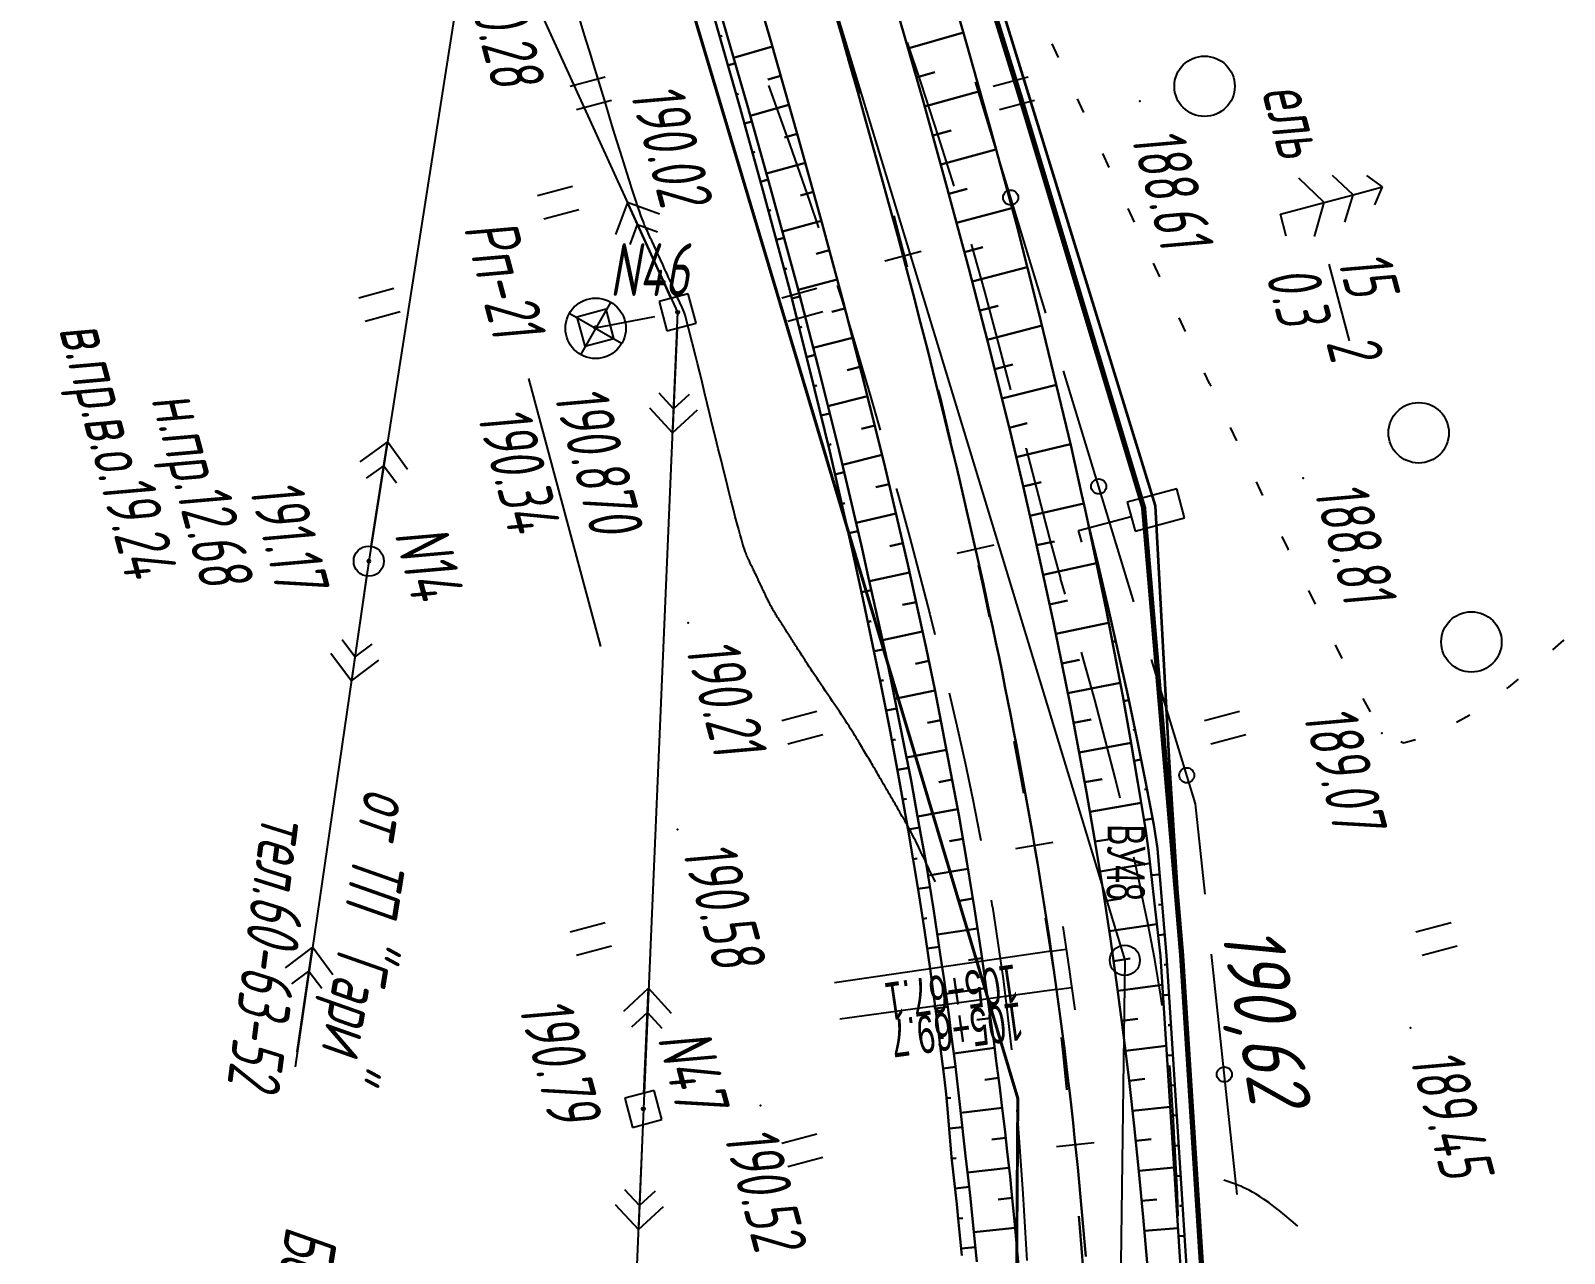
# Model space of a CAD drawing. Header units: millimetres. Extents: x -1799 to 6962, y -1020 to 4121.
# Drawn here: x 5726.6 to 5828.2, y 943.3 to 1024.3 of the extents above; entities that cross this region are included whole.
import ezdxf

# ---------------------------------------------------------------- set-up
doc = ezdxf.new("R2010")
doc.units = ezdxf.units.MM
doc.linetypes.add('CONTI', pattern=[0])
doc.linetypes.add('STROT', pattern=[1.7, 0.5, -1.2])
for name, color, linetype, lineweight in [('10', 1, 'Continuous', 35), ('КОПИЯ_ОСЬ_13_ОТКОСЫ', 7, 'Continuous', 30), ('ОСЬ_ВЕРХ_ПОКРЫТИЯ_ГРАНИЦЫ_ПОЛОС', 7, 'Continuous', 30), ('ОСЬ_ВЕРХ_ПОКРЫТИЯ_ОСЬ', 1, 'Continuous', 30), ('Отметки', 5, 'Continuous', 30)]:
    doc.layers.add(name, color=color, linetype=linetype, lineweight=lineweight)
for name, color, linetype in [('_Ростелеком', 6, 'Continuous'), ('GOR_BDEFAULT', 212, 'CONTI'), ('NAD_MDEFAULT', 7, 'CONTI'), ('PI_OTDEFAULT', 172, 'CONTI'), ('PI_TTDEFAULT', 5, 'CONTI'), ('PLN_O', 7, 'CONTI'), ('SIT_LDEFAULT', 7, 'CONTI'), ('USLZNDEFAULT', 7, 'CONTI'), ('ZAPSKDEFAULT', 7, 'CONTI'), ('КОПИЯ_ОСЬ_ТАНГЕНСЫ', 1, 'Continuous'), ('ОСЬ_ВЕРХ_ПОКРЫТИЯ_ОТКОСЫ', 7, 'Continuous'), ('ОСЬ_ВЕРХ_ПОКРЫТИЯ_ПИКЕТЫ', 1, 'Continuous'), ('ОСЬ_ВЕРХ_ПОКРЫТИЯ_РАЗБИВКА_КРИВ', 1, 'Continuous'), ('ОСЬ_ВЕРХ_ПОКРЫТИЯ_ТАНГЕНСЫ', 1, 'Continuous'), ('разметка', 7, 'Continuous')]:
    doc.layers.add(name, color=color, linetype=linetype)
doc.styles.add('eskd', font='spds.shx', dxfattribs={"width": 1.2, "oblique": 15})
doc.styles.get("Standard").update_dxf_attribs({"font": 'arial.ttf'})
doc.styles.add('STYLE1', font='romand.shx', dxfattribs={"width": 0.9})
doc.styles.add('ГОСТ', font='', dxfattribs={"oblique": 15, "height": 4})
doc.styles.get('ГОСТ').set_extended_font_data('GOST type A')
doc.linetypes.add('кабель_связи_проект.', pattern='A,10,-1,["/",STYLE1,S=3,R=0,X=0,Y=-1.5],-4.1', length=15.1)

# ---------------------------------------------------------------- blocks, each defined once
blk = doc.blocks.new('BL_2011')
at = {"color": 0}
for p, q in [((0, 0), (0, 2.4)), ((1.6, 0), (1.6, 2.4))]:
    blk.add_line(p, q, dxfattribs=at)
blk = doc.blocks.new('BL_2004')
at = {"color": 0}
blk.add_circle((0, 0), 2, dxfattribs=at)
blk = doc.blocks.new('BL_27')
at = {"color": 0}
for p, q in [((1, 1), (-1, 1)), ((-1, 1), (-1, -1)), ((1, -1), (1, 1)), ((-1, -1), (1, -1))]:
    blk.add_line(p, q, dxfattribs=at)
blk.add_circle((0, 0), 0.1, dxfattribs=at)
blk = doc.blocks.new('BL_26')
at = {"color": 0}
for radius in [1, 0.1]:
    blk.add_circle((0, 0), radius, dxfattribs=at)
blk = doc.blocks.new('BL_12')
at = {"color": 0}
for p, q in [((1, 7), (-1, 7)), ((-1, 7), (-1, 3.6)), ((1, 3.6), (1, 7)), ((-1, 3.6), (0, 3.6)), ((0, 0), (0, 3.6)), ((0, 3.6), (1, 3.6)), ((0.8, 0), (0, 0))]:
    blk.add_line(p, q, dxfattribs=at)
blk = doc.blocks.new('BL_7')
at = {"color": 0}
for p, q in [((-1.4, 1.4), (1.4, -1.4)), ((-1.4, -1.4), (1.4, 1.4))]:
    blk.add_line(p, q, dxfattribs=at)
blk.add_circle((0, 0), 2, dxfattribs=at)
blk = doc.blocks.new('BL_105')
at = {"color": 0}
for p, q in [((0, 7), (-1, 6.2)), ((0, 5), (0, 7)), ((1, 6.2), (0, 7)), ((0, 5), (-1.6, 4)), ((0, 3), (0, 5)), ((1.6, 4), (0, 5)), ((0, 3), (-2, 1.8)), ((0, 0), (0, 3)), ((2, 1.8), (0, 3)), ((1.5, 0), (0, 0))]:
    blk.add_line(p, q, dxfattribs=at)

msp = doc.modelspace()

# ---------------------------------------------------------------- linework, layer by layer
at = {"layer": '10'}
for points in [[(5791.36, 869.79), (5791.99, 953.6), (5769.21, 1029.84), (5768.9, 1032.77), (5755.35, 1076.21), (5685.51, 1227.89), (5683.12, 1232.24), (5612.57, 1360.39), (5593.27, 1384.3), (5577.58, 1419.6), (5542.45, 1502.97), (5552.87, 1504.53), (5516.09, 1583.56), (5516.09, 1583.56), (5485.17, 1652.33), (5455.39, 1713.54), (5448.07, 1728.59), (5415.89, 1791.1), (5411.51, 1799.6), (5401.59, 1796.88), (5363.49, 1869.85), (5344.99, 1914.95)], [(5805.17, 883.41), (5805.09, 913.56), (5805.05, 928.34), (5804.15, 942.53), (5802, 976.2), (5801.1, 992.86), (5771.79, 1087.98), (5771.79, 1087.98), (5731.27, 1176.63), (5724.62, 1174.12), (5696.17, 1233.16), (5688.98, 1246.27), (5623.55, 1365.6), (5585.3, 1451.76), (5562.87, 1510.43), (5555.12, 1526.56), (5526.34, 1586.47)], [(5516.09, 1583.56), (5552.87, 1504.53), (5542.45, 1502.97), (5577.58, 1419.6), (5593.27, 1384.3), (5612.57, 1360.39), (5683.12, 1232.24), (5685.51, 1227.89), (5755.35, 1076.21), (5768.9, 1032.77), (5769.21, 1029.84), (5791.99, 953.6), (5791.36, 869.79)]]:
    msp.add_lwpolyline(points, dxfattribs=at)
at = {"layer": '_Ростелеком', "linetype": 'кабель_связи_проект.', "ltscale": 0.25, "const_width": 0.35}
msp.add_lwpolyline([(5805.17, 883.41), (5805.09, 913.56), (5805.13, 928.35), (5804.15, 942.53), (5802.83, 963.15), (5800.31, 992.75), (5792.15, 1019.93), (5784.68, 1044.07), (5777.41, 1068.67), (5777.41, 1068.67), (5771.79, 1087.98), (5754.13, 1126.63), (5733.43, 1166.09), (5716.03, 1200.55), (5697.97, 1233.57), (5674.59, 1278.94), (5654.91, 1314.59)], dxfattribs=at)
at = {"layer": 'GOR_BDEFAULT', "color": 212, "elevation": 190, "flags": 128}
for points in [[(5786.53, 967.96), (5786.16, 968.67), (5786.12, 968.77), (5786.07, 968.88), (5786.01, 968.99), (5785.96, 969.11), (5785.9, 969.23), (5785.84, 969.37), (5785.78, 969.5), (5785.71, 969.64), (5785.64, 969.78), (5785.57, 969.93), (5785.5, 970.08), (5785.43, 970.23), (5785.36, 970.38), (5785.28, 970.53), (5785.21, 970.68), (5785.13, 970.83), (5785.05, 970.98), (5784.97, 971.13), (5784.9, 971.28), (5784.82, 971.43), (5784.74, 971.57), (5784.66, 971.72), (5784.58, 971.86), (5784.5, 972.01), (5784.41, 972.15), (5784.33, 972.29), (5784.25, 972.43), (5784.17, 972.57), (5784.09, 972.71), (5784.01, 972.85), (5783.94, 972.98), (5783.86, 973.12), (5783.78, 973.25), (5783.7, 973.39), (5783.63, 973.52), (5783.55, 973.65), (5783.47, 973.78), (5783.4, 973.92), (5783.32, 974.05), (5783.25, 974.17), (5783.17, 974.3), (5783.1, 974.43), (5783.03, 974.55), (5782.95, 974.68), (5782.88, 974.8), (5782.81, 974.93), (5782.74, 975.05), (5782.67, 975.17), (5782.6, 975.29), (5782.53, 975.41), (5782.45, 975.53), (5782.38, 975.65), (5782.32, 975.77), (5782.25, 975.89), (5782.18, 976), (5782.11, 976.12), (5782.04, 976.23), (5781.97, 976.35), (5781.91, 976.46), (5781.84, 976.57), (5781.77, 976.68), (5781.71, 976.8), (5781.64, 976.91), (5781.57, 977.02), (5781.5, 977.14), (5781.43, 977.26), (5781.35, 977.38), (5781.28, 977.51), (5781.19, 977.65), (5781.1, 977.79), (5781.01, 977.94), (5780.91, 978.09), (5780.81, 978.26), (5780.69, 978.43), (5780.57, 978.62), (5780.44, 978.81), (5780.31, 979.02), (5780.17, 979.23), (5780.02, 979.45), (5779.87, 979.67), (5779.72, 979.9), (5779.56, 980.13), (5779.41, 980.36), (5779.26, 980.59), (5779.1, 980.82), (5778.95, 981.04), (5778.81, 981.25), (5778.67, 981.46), (5778.53, 981.66), (5778.4, 981.86), (5778.29, 982.04), (5778.17, 982.2), (5778.07, 982.36), (5777.97, 982.51), (5777.88, 982.65), (5777.79, 982.78), (5777.71, 982.91), (5777.64, 983.02), (5777.57, 983.14), (5777.5, 983.24), (5777.43, 983.34), (5777.37, 983.44), (5777.31, 983.54), (5777.25, 983.63), (5777.2, 983.72), (5777.14, 983.81), (5777.08, 983.9), (5777.03, 983.99), (5776.97, 984.07), (5776.92, 984.16), (5776.86, 984.24), (5776.81, 984.33), (5776.75, 984.41), (5776.7, 984.49), (5776.65, 984.57), (5776.6, 984.65), (5776.55, 984.73), (5776.5, 984.81), (5776.45, 984.89), (5776.4, 984.96), (5776.35, 985.04), (5776.3, 985.12), (5776.25, 985.19), (5776.2, 985.26), (5776.16, 985.34), (5776.11, 985.41), (5776.06, 985.48), (5776.02, 985.55), (5775.97, 985.63), (5775.93, 985.7), (5775.89, 985.77), (5775.85, 985.84), (5775.81, 985.91), (5775.77, 985.98), (5775.73, 986.05), (5775.69, 986.12), (5775.65, 986.19), (5775.61, 986.26), (5775.58, 986.33), (5775.54, 986.4), (5775.5, 986.47), (5775.47, 986.54), (5775.43, 986.61), (5775.4, 986.68), (5775.37, 986.75), (5775.33, 986.82), (5775.3, 986.9), (5775.27, 986.97), (5775.23, 987.04), (5775.2, 987.11), (5775.16, 987.18), (5775.13, 987.25), (5775.1, 987.32), (5775.06, 987.4), (5775.03, 987.47), (5774.99, 987.54), (5774.96, 987.61), (5774.93, 987.68), (5774.89, 987.76), (5774.86, 987.83), (5774.82, 987.9), (5774.79, 987.97), (5774.75, 988.05), (5774.72, 988.12), (5774.69, 988.19), (5774.65, 988.26), (5774.62, 988.33), (5774.58, 988.41), (5774.55, 988.48), (5774.51, 988.55), (5774.48, 988.62), (5774.44, 988.69), (5774.41, 988.76), (5774.38, 988.84), (5774.34, 988.91), (5774.31, 988.98), (5774.27, 989.05), (5774.24, 989.12), (5774.21, 989.19), (5774.17, 989.26), (5774.14, 989.33), (5774.1, 989.4), (5774.07, 989.49), (5774.03, 989.58), (5773.99, 989.69), (5773.94, 989.83), (5773.89, 989.98), (5773.83, 990.17), (5773.76, 990.39), (5773.68, 990.64), (5773.6, 990.94), (5773.51, 991.28), (5773.4, 991.67), (5773.28, 992.12), (5773.15, 992.62), (5773.01, 993.18), (5772.85, 993.8), (5772.69, 994.46), (5772.52, 995.16), (5772.34, 995.89), (5772.15, 996.63), (5771.97, 997.39), (5771.78, 998.15), (5771.6, 998.9), (5771.42, 999.64), (5771.25, 1000.36), (5771.08, 1001.04), (5770.92, 1001.69), (5770.78, 1002.28), (5770.65, 1002.82), (5769.97, 1005.49), (5769.9, 1005.67), (5769.82, 1005.83), (5769.76, 1005.98), (5769.46, 1006.65), (5769.41, 1006.77), (5769.35, 1006.9), (5769.28, 1007.04), (5769.22, 1007.19), (5769.15, 1007.35), (5769.07, 1007.51), (5769, 1007.68), (5768.92, 1007.85), (5768.84, 1008.03), (5768.76, 1008.21), (5768.68, 1008.38), (5768.6, 1008.56), (5768.52, 1008.73), (5768.45, 1008.9), (5768.37, 1009.06), (5768.3, 1009.21), (5768.23, 1009.36), (5768.17, 1009.5), (5768.11, 1009.64), (5768.05, 1009.77), (5767.99, 1009.89), (5767.93, 1010.01), (5767.88, 1010.13), (5767.82, 1010.25), (5767.77, 1010.36), (5767.72, 1010.47), (5767.67, 1010.57), (5767.62, 1010.68), (5767.57, 1010.78), (5767.52, 1010.88), (5767.48, 1010.99), (5767.43, 1011.1), (5767.37, 1011.21), (5767.32, 1011.35), (5767.25, 1011.49), (5767.19, 1011.66), (5767.11, 1011.86), (5767.03, 1012.09), (5766.93, 1012.36), (5766.83, 1012.66), (5766.71, 1013.01), (5766.58, 1013.41), (5766.43, 1013.86), (5766.27, 1014.37), (5766.09, 1014.94), (5765.89, 1015.58), (5765.67, 1016.28), (5765.44, 1017.02), (5765.2, 1017.81), (5764.95, 1018.62), (5764.7, 1019.46), (5764.44, 1020.32), (5764.18, 1021.17), (5763.92, 1022.03), (5763.66, 1022.86), (5763.41, 1023.68), (5763.17, 1024.47), (5762.94, 1025.21), (5762.73, 1025.91), (5762.53, 1026.55), (5762.35, 1027.12), (5762.19, 1027.63), (5762.04, 1028.08), (5761.91, 1028.48), (5761.8, 1028.83), (5761.69, 1029.13), (5761.6, 1029.4), (5761.52, 1029.62), (5761.45, 1029.82), (5761.38, 1029.99), (5761.33, 1030.13), (5761.27, 1030.26), (5761.23, 1030.38), (5761.18, 1030.48), (5761.14, 1030.58), (5761.09, 1030.68), (5761.05, 1030.78), (5761.01, 1030.87), (5760.96, 1030.97), (5760.92, 1031.06), (5760.88, 1031.16), (5760.84, 1031.25), (5760.8, 1031.35), (5760.76, 1031.44), (5760.71, 1031.53), (5760.67, 1031.63), (5760.64, 1031.72), (5760.6, 1031.81), (5760.56, 1031.9), (5760.52, 1031.98), (5760.48, 1032.07), (5760.44, 1032.16), (5760.41, 1032.25), (5760.37, 1032.33), (5760.34, 1032.42), (5760.3, 1032.5), (5760.27, 1032.59), (5760.23, 1032.68), (5760.2, 1032.76), (5760.17, 1032.85), (5760.14, 1032.93), (5760.11, 1033.02), (5760.08, 1033.1), (5760.06, 1033.19), (5760.03, 1033.27), (5760.01, 1033.36), (5759.99, 1033.45), (5759.97, 1033.54), (5759.95, 1033.62), (5759.93, 1033.71), (5759.91, 1033.8), (5759.89, 1033.89), (5759.87, 1033.99), (5759.86, 1034.08), (5759.84, 1034.17), (5759.83, 1034.26), (5759.81, 1034.36), (5759.8, 1034.45), (5759.78, 1034.55), (5759.77, 1034.65), (5759.75, 1034.74), (5759.74, 1034.84), (5759.72, 1034.94), (5759.71, 1035.04), (5759.7, 1035.14), (5759.68, 1035.24), (5759.67, 1035.35), (5759.65, 1035.45), (5759.64, 1035.56), (5759.62, 1035.66), (5759.61, 1035.77), (5759.59, 1035.88), (5759.58, 1035.98), (5759.56, 1036.09), (5759.54, 1036.21), (5759.53, 1036.32), (5759.51, 1036.44), (5759.49, 1036.56), (5759.46, 1036.7), (5759.42, 1036.86), (5759.38, 1037.04), (5759.31, 1037.25), (5759.24, 1037.48), (5759.15, 1037.75), (5759.03, 1038.06), (5758.9, 1038.41), (5758.74, 1038.8), (5758.56, 1039.25), (5758.35, 1039.75), (5758.11, 1040.31)], [(5810.52, 945.14), (5810.08, 945.53), (5809.67, 945.87), (5809.29, 946.19), (5808.94, 946.46), (5808.61, 946.71), (5808.3, 946.92), (5808.02, 947.11), (5807.76, 947.27), (5807.52, 947.41), (5807.3, 947.53), (5807.1, 947.63), (5806.91, 947.72), (5806.75, 947.79), (5806.6, 947.85), (5806.46, 947.9), (5805.63, 948.2)]]:
    msp.add_lwpolyline(points, dxfattribs=at)
at = {"layer": 'NAD_MDEFAULT', "color": 0}
for p, q in [((5812.58, 1008.87), (5813.92, 1003.79)), ((5759.59, 1001.28), (5764.35, 983.53))]:
    msp.add_line(p, q, dxfattribs=at)
at = {"layer": 'PI_TTDEFAULT', "color": 5}
for p in [(5800.06, 1019.66, 188.61), (5769.46, 1005.67, 190.02), (5810.88, 994.68, 188.81), (5749.01, 989.19, 191.17), (5770.15, 985.1, 190.21), (5816.08, 977.8, 189.08), (5769.45, 971.42, 190.58), (5817.98, 958.29, 189.45), (5767.19, 952.91, 190.79), (5774.94, 953.15, 190.52)]:
    msp.add_point(p, dxfattribs=at)
at = {"layer": 'PLN_O'}
for p, q in [((5793.84, 1005.62), (5789.18, 1020.93)), ((5799.67, 986.49), (5795.01, 1001.8)), ((5803.75, 973.11), (5800.84, 982.67)), ((5804.39, 967.14), (5803.75, 973.11)), ((5806.51, 947.25), (5804.81, 963.16))]:
    msp.add_line(p, q, dxfattribs=at)
for centre in [(5791.51, 1013.27), (5797.34, 994.14), (5803.17, 975.01), (5805.66, 955.2)]:
    msp.add_circle(centre, 0.5, dxfattribs=at)
at = {"layer": 'SIT_LDEFAULT', "color": 7}
for p, q in [((5772.56, 1139.1), (5749.01, 989.19)), ((5745.77, 1057.5), (5769.46, 1005.67)), ((5785.58, 1020.85), (5784.67, 1023.54)), ((5794.23, 1023.45), (5794.65, 1022.54)), ((5775.48, 1020.7), (5776.89, 1016.76)), ((5786.74, 1017.31), (5785.58, 1020.85)), ((5795.91, 1019.81), (5796.33, 1018.9)), ((5776.89, 1016.76), (5778.19, 1013.04)), ((5787.77, 1014.03), (5786.74, 1017.31)), ((5797.59, 1016.18), (5798.01, 1015.27)), ((5766.13, 1012.95), (5765.34, 1010.83)), ((5769.04, 1006.58), (5766.13, 1012.95)), ((5768.25, 1012.16), (5766.13, 1012.95)), ((5778.19, 1013.04), (5778.79, 1011.26)), ((5799.26, 1012.55), (5799.68, 1011.64)), ((5766.31, 1010.17), (5766.8, 1011.49)), ((5766.8, 1011.49), (5768.12, 1011)), ((5789.81, 1007.04), (5788.92, 1010.19)), ((5800.95, 1008.92), (5801.37, 1008.01)), ((5780.03, 1007.45), (5780.3, 1006.59)), ((5780.3, 1006.59), (5781.29, 1003.32)), ((5790.76, 1003.48), (5789.8, 1007.04)), ((5764.02, 1004.65), (5767.95, 1005.39)), ((5769.46, 1005.67), (5767.19, 952.91)), ((5769.42, 1004.67), (5769.12, 997.68)), ((5802.64, 1005.3), (5803.06, 1004.39)), ((5781.29, 1003.32), (5782.25, 1000.02)), ((5791.53, 1000.54), (5790.76, 1003.48)), ((5804.33, 1001.67), (5804.66, 1000.96)), ((5769.18, 999.28), (5768.23, 1000.32)), ((5804.67, 1000.96), (5804.76, 1000.77)), ((5767.59, 999.34), (5769.12, 997.68)), ((5770.23, 1000.23), (5769.18, 999.28)), ((5782.25, 1000.02), (5782.87, 997.87)), ((5769.12, 997.68), (5770.78, 999.21)), ((5806.04, 998.05), (5806.47, 997.15)), ((5750.25, 997.09), (5748.42, 995.76)), ((5749.17, 990.18), (5750.25, 997.09)), ((5751.58, 995.26), (5750.25, 997.09)), ((5792.54, 996.62), (5792.53, 996.67)), ((5793.37, 993.49), (5792.55, 996.62)), ((5748.86, 994.68), (5750, 995.51)), ((5750, 995.51), (5750.84, 994.37)), ((5807.76, 994.44), (5808.19, 993.54)), ((5783.94, 994.01), (5784.04, 993.64)), ((5784.04, 993.64), (5784.83, 990.73)), ((5794.11, 990.69), (5793.37, 993.49)), ((5784.83, 990.73), (5785.52, 988.13)), ((5794.83, 988.05), (5794.11, 990.69)), ((5809.47, 990.83), (5809.86, 990.01)), ((5749.01, 989.19), (5744.13, 955.7)), ((5809.87, 990.01), (5809.91, 989.93)), ((5748.87, 988.2), (5747.86, 981.27)), ((5785.52, 988.13), (5786.15, 985.69)), ((5795.11, 987.01), (5794.82, 988.05)), ((5811.23, 987.24), (5811.67, 986.34)), ((5786.15, 985.69), (5786.49, 984.34)), ((5746.5, 983.09), (5747.86, 981.27)), ((5748.09, 982.86), (5747.24, 983.99)), ((5749.22, 983.7), (5748.09, 982.86)), ((5796.34, 982.68), (5796.2, 983.16)), ((5812.99, 983.65), (5813.43, 982.75)), ((5827.42, 983.32), (5828.13, 983.95)), ((5828.13, 983.95), (5828.17, 983.99)), ((5747.86, 981.27), (5749.67, 982.63)), ((5797.08, 980.01), (5796.34, 982.68)), ((5824.49, 980.84), (5825.14, 981.38)), ((5787.45, 980.46), (5787.95, 978.28)), ((5797.78, 977.39), (5797.08, 980.01)), ((5814.83, 980.09), (5815.31, 979.21)), ((5824.37, 980.75), (5824.49, 980.84)), ((5821.04, 978.52), (5821.91, 979.01)), ((5787.95, 978.28), (5788.5, 975.83)), ((5798.44, 974.84), (5797.78, 977.39)), ((5817.35, 977.24), (5817.53, 977.16)), ((5817.53, 977.16), (5818.31, 977.37)), ((5788.5, 975.83), (5789.01, 973.4)), ((5798.76, 973.5), (5798.44, 974.84)), ((5789.01, 973.4), (5789.47, 971.02)), ((5789.47, 971.02), (5789.53, 970.68)), ((5800.1, 967.61), (5799.66, 969.59)), ((5800.59, 965.21), (5800.09, 967.61)), ((5790.22, 966.73), (5790.29, 966.29)), ((5790.3, 966.29), (5790.67, 963.91)), ((5801.05, 962.8), (5800.59, 965.21)), ((5790.67, 963.91), (5791.01, 961.53)), ((5745.28, 963.62), (5743.47, 962.26)), ((5744.27, 956.69), (5745.28, 963.62)), ((5746.64, 961.8), (5745.28, 963.62)), ((5801.46, 960.38), (5801.05, 962.8)), ((5743.92, 961.19), (5745.05, 962.03)), ((5745.05, 962.03), (5745.9, 960.9)), ((5767.53, 960.9), (5765.87, 959.37)), ((5767.23, 953.91), (5767.53, 960.9)), ((5769.06, 959.24), (5767.53, 960.9)), ((5791.01, 961.53), (5791.31, 959.15)), ((5801.54, 959.77), (5801.45, 960.38)), ((5766.42, 958.35), (5767.47, 959.3)), ((5767.47, 959.3), (5768.42, 958.26)), ((5791.31, 959.15), (5791.57, 956.83)), ((5802.07, 955.53), (5802.04, 955.8)), ((5802.3, 952.15), (5802.07, 955.53)), ((5767.19, 952.91), (5765.88, 920.98)), ((5791.92, 952.85), (5792.04, 951.34)), ((5767.15, 951.91), (5766.86, 944.92)), ((5802.55, 947.28), (5802.3, 952.15)), ((5792.03, 951.34), (5792.32, 947.28)), ((5766.93, 946.52), (5765.97, 947.56)), ((5767.97, 947.47), (5766.93, 946.52)), ((5765.33, 946.58), (5766.86, 944.92)), ((5766.86, 944.92), (5768.53, 946.45)), ((5792.31, 947.28), (5792.58, 942.87)), ((5802.61, 945.82), (5802.55, 947.28))]:
    msp.add_line(p, q, dxfattribs=at)
at = {"layer": 'КОПИЯ_ОСЬ_13_ОТКОСЫ'}
for p, q in [((5801.37, 968.44), (5800.82, 968.4)), ((5801.54, 966.45), (5801.3, 966.43)), ((5801.71, 964.46), (5801.28, 964.42)), ((5801.87, 962.47), (5801.67, 962.45)), ((5802, 960.47), (5801.6, 960.44)), ((5802.13, 958.47), (5801.93, 958.46)), ((5802.25, 956.48), (5801.85, 956.45)), ((5802.38, 954.48), (5802.18, 954.47)), ((5802.51, 952.49), (5802.11, 952.46)), ((5802.64, 950.49), (5802.44, 950.48)), ((5802.76, 948.49), (5802.36, 948.47)), ((5802.89, 946.5), (5802.69, 946.49)), ((5803.02, 944.5), (5802.62, 944.48))]:
    msp.add_line(p, q, dxfattribs=at)
for points in [[(5772.93, 1032.82), (5775.61, 1023.72), (5777.43, 1017.34), (5778.95, 1011.87), (5780.42, 1006.39), (5781.84, 1000.9), (5783.2, 995.4), (5783.96, 992.19), (5784.7, 988.98), (5785.91, 983.46), (5786.48, 980.7), (5787.03, 977.93), (5787.56, 975.16), (5788.07, 972.38), (5788.61, 969.27), (5789.12, 966.16), (5789.57, 963.16), (5790.14, 959.19), (5790.41, 957.24), (5790.54, 956.26), (5790.79, 954.31), (5790.91, 953.33), (5791.14, 951.37), (5791.28, 950.09), (5791.47, 948.43), (5791.57, 947.44), (5791.77, 945.48), (5791.86, 944.5), (5792.25, 940.07)], [(5786.47, 1030.86), (5788.59, 1023.48), (5790.15, 1017.92), (5791.91, 1011.42), (5793.34, 1005.81), (5794.71, 1000.17), (5795.49, 996.87), (5796.23, 993.57), (5796.44, 992.62), (5796.65, 991.68), (5797.25, 988.83), (5797.83, 985.98), (5798.39, 983.12), (5798.93, 980.25), (5799.44, 977.38), (5799.94, 974.5), (5800.41, 971.62), (5800.63, 970.04)], [(5771.52, 1026.47), (5773.6, 1019.2), (5775.11, 1013.75), (5776.82, 1007.38), (5778.2, 1001.92), (5779.53, 996.45), (5780.27, 993.26), (5780.99, 990.06), (5781.19, 989.15), (5781.79, 986.41), (5782.37, 983.67), (5782.94, 980.93), (5783.48, 978.18), (5784, 975.44), (5784.72, 971.38), (5785.4, 967.32), (5785.8, 964.76), (5786.18, 962.19), (5786.3, 961.36), (5786.41, 960.52), (5786.71, 958.24), (5786.83, 957.27), (5787.13, 954.86), (5787.24, 953.89), (5787.33, 952.92), (5787.6, 949.71), (5787.84, 947.57), (5787.94, 946.6), (5788.04, 945.63), (5788.28, 943.2)], [(5771.99, 1026.61), (5774.09, 1019.34), (5775.62, 1013.89), (5777.35, 1007.52), (5778.77, 1002.06), (5780.13, 996.59), (5780.89, 993.4), (5781.63, 990.21), (5781.84, 989.29), (5782.04, 988.38), (5783.26, 982.9), (5783.83, 980.16), (5784.38, 977.41), (5784.92, 974.66), (5785.42, 971.91), (5785.91, 969.16), (5786.4, 966.17), (5786.85, 963.17), (5786.98, 962.31), (5787.1, 961.47), (5787.21, 960.63), (5787.46, 958.83), (5787.58, 957.86), (5787.83, 955.92), (5788.06, 953.98), (5788.17, 953.01), (5788.52, 949.8), (5788.71, 948.15), (5788.82, 947.18), (5789.28, 942.79)], [(5771.99, 1026.61), (5774.09, 1019.34), (5775.62, 1013.89), (5777.35, 1007.52), (5778.77, 1002.06), (5780.13, 996.59), (5780.89, 993.4), (5781.63, 990.21), (5781.84, 989.29), (5782.04, 988.38), (5783.26, 982.9), (5783.83, 980.16), (5784.38, 977.41), (5784.92, 974.66), (5785.42, 971.91), (5785.91, 969.16), (5786.4, 966.17), (5786.85, 963.17), (5786.98, 962.31), (5787.1, 961.47), (5787.21, 960.63), (5787.46, 958.83), (5787.58, 957.86), (5787.83, 955.92), (5788.06, 953.98), (5788.17, 953.01), (5788.52, 949.8), (5788.71, 948.15), (5788.82, 947.18), (5789.28, 942.79)], [(5783.87, 1026.11), (5785.71, 1019.67), (5787.24, 1014.14), (5788.74, 1008.58), (5790.18, 1003.01), (5791.56, 997.42), (5792.34, 994.15), (5793.09, 990.87), (5793.71, 988.06), (5794.32, 985.23), (5794.91, 982.41), (5795.47, 979.58), (5796.01, 976.74), (5796.53, 973.89), (5797.09, 970.7), (5797.61, 967.5), (5798.12, 964.17), (5798.59, 960.83), (5798.98, 957.82), (5799.35, 954.8), (5799.68, 951.79), (5799.99, 948.77), (5800.28, 945.75), (5800.54, 942.72)], [(5772.24, 1023.94), (5772.4, 1023.99)], [(5784.71, 1023.15), (5788.39, 1024.2)], [(5775.74, 1023.27), (5773.17, 1022.53)], [(5772.79, 1022.02), (5773.28, 1022.16)], [(5776.29, 1021.34), (5775.43, 1021.1)], [(5785.26, 1021.22), (5786.49, 1021.57)], [(5773.34, 1020.1), (5773.5, 1020.14)], [(5785.81, 1019.3), (5789.48, 1020.32)], [(5776.83, 1019.42), (5774.27, 1018.69)], [(5773.88, 1018.17), (5774.38, 1018.31)], [(5786.35, 1017.37), (5787.57, 1017.71)], [(5777.38, 1017.5), (5776.53, 1017.25)], [(5774.42, 1016.24), (5774.58, 1016.29)], [(5777.92, 1015.57), (5775.35, 1014.86)], [(5786.88, 1015.45), (5790.54, 1016.46)], [(5774.95, 1014.32), (5775.46, 1014.46)], [(5778.46, 1013.65), (5777.6, 1013.41)], [(5787.41, 1013.52), (5788.63, 1013.85)], [(5787.93, 1011.59), (5791.6, 1012.57)], [(5775.48, 1012.39), (5775.64, 1012.43)], [(5778.99, 1011.72), (5776.4, 1011.02)], [(5775.99, 1010.46), (5776.51, 1010.6)], [(5779.51, 1009.79), (5778.64, 1009.55)], [(5788.45, 1009.66), (5789.67, 1009.98)], [(5776.51, 1008.52), (5776.69, 1008.57)], [(5788.96, 1007.72), (5792.61, 1008.67)], [(5780.03, 1007.85), (5777.44, 1007.16)], [(5777.02, 1006.59), (5777.55, 1006.72)], [(5780.54, 1005.92), (5779.68, 1005.7)], [(5789.46, 1005.79), (5790.68, 1006.1)], [(5777.51, 1004.65), (5777.69, 1004.7)], [(5789.96, 1003.85), (5793.59, 1004.79)], [(5781.04, 1003.99), (5778.44, 1003.31)], [(5778, 1002.71), (5778.56, 1002.85)], [(5781.54, 1002.05), (5780.68, 1001.83)], [(5790.45, 1001.91), (5791.66, 1002.21)], [(5778.48, 1000.77), (5778.67, 1000.82)], [(5790.93, 999.97), (5794.54, 1000.86)], [(5782.04, 1000.11), (5779.41, 999.46)], [(5778.95, 998.83), (5779.54, 998.97)], [(5791.41, 998.03), (5792.61, 998.32)], [(5782.52, 998.17), (5781.64, 997.95)], [(5779.42, 996.88), (5779.62, 996.93)], [(5783, 996.23), (5780.37, 995.58)], [(5791.88, 996.08), (5795.47, 996.94)], [(5779.88, 994.94), (5780.49, 995.08)], [(5783.47, 994.28), (5782.59, 994.08)], [(5792.34, 994.14), (5793.54, 994.42)], [(5780.33, 992.99), (5780.54, 993.03)], [(5783.93, 992.34), (5781.28, 991.72)], [(5792.79, 992.19), (5796.36, 993)], [(5780.77, 991.04), (5781.41, 991.18)], [(5796.65, 991.68), (5797.25, 988.83), (5797.83, 985.98), (5798.39, 983.12), (5798.93, 980.25), (5799.44, 977.38), (5799.94, 974.5), (5800.41, 971.62), (5800.63, 970.04)], [(5796.65, 991.68), (5797.33, 988.85), (5798, 986.01), (5798.64, 983.17), (5799.26, 980.32), (5799.86, 977.46), (5800.43, 974.59), (5800.99, 971.72), (5801.23, 970.16)], [(5784.38, 990.39), (5783.5, 990.19)], [(5793.23, 990.24), (5794.42, 990.5)], [(5781.2, 989.08), (5781.42, 989.13)], [(5784.82, 988.44), (5782.16, 987.86)], [(5793.66, 988.28), (5797.2, 989.06)], [(5781.63, 987.13), (5782.29, 987.27)], [(5797.58, 987.79), (5797.47, 987.76)], [(5785.25, 986.48), (5784.36, 986.29)], [(5794.09, 986.33), (5795.27, 986.58)], [(5782.05, 985.17), (5782.27, 985.22)], [(5794.5, 984.37), (5798, 985.1)], [(5798.04, 985.84), (5798, 985.83)], [(5785.67, 984.53), (5783.02, 983.95)], [(5782.47, 983.22), (5783.15, 983.36)], [(5798.48, 983.89), (5798.25, 983.84)], [(5786.09, 982.58), (5785.21, 982.39)], [(5794.91, 982.41), (5796.07, 982.65)], [(5782.87, 981.26), (5783.1, 981.31)], [(5795.3, 980.45), (5798.76, 981.14)], [(5798.91, 981.93), (5798.83, 981.92)], [(5786.49, 980.62), (5783.85, 980.08)], [(5799.33, 979.98), (5798.99, 979.91)], [(5783.26, 979.3), (5783.98, 979.44)], [(5786.89, 978.66), (5786, 978.48)], [(5795.68, 978.49), (5796.84, 978.71)], [(5799.74, 978.02), (5799.63, 978)], [(5783.64, 977.33), (5783.88, 977.38)], [(5796.05, 976.52), (5799.48, 977.16)], [(5787.27, 976.69), (5784.62, 976.19)], [(5800.14, 976.06), (5799.69, 975.97)], [(5784.01, 975.37), (5784.76, 975.51)], [(5787.64, 974.73), (5786.76, 974.56)], [(5796.41, 974.56), (5797.56, 974.76)], [(5800.53, 974.1), (5800.38, 974.07)], [(5784.37, 973.4), (5784.62, 973.44)], [(5796.76, 972.59), (5800.15, 973.18)], [(5788, 972.76), (5785.36, 972.28)], [(5800.91, 972.14), (5800.34, 972.03)], [(5784.71, 971.43), (5785.49, 971.56)], [(5788.35, 970.79), (5787.47, 970.64)], [(5797.1, 970.62), (5798.23, 970.81)], [(5803.49, 804.54), (5803.49, 804.54), (5803.88, 823.83), (5803.83, 853.61), (5803.77, 883.41), (5803.69, 913.56), (5803.73, 928.31), (5802.75, 942.44), (5801.43, 963.04), (5800.63, 970.04)], [(5804.28, 804.54), (5804.16, 808.88), (5804.28, 823.83), (5804.23, 853.61), (5804.17, 883.41), (5804.09, 913.56), (5804.13, 928.32), (5803.15, 942.47), (5801.83, 963.07), (5801.23, 970.14)], [(5785.05, 969.46), (5785.31, 969.5)], [(5788.68, 968.82), (5786.04, 968.38)], [(5797.43, 968.64), (5800.76, 969.18)], [(5785.37, 967.49), (5786.17, 967.61)], [(5789.01, 966.84), (5788.12, 966.7)], [(5797.74, 966.67), (5798.85, 966.84)], [(5785.69, 965.51), (5785.95, 965.55)], [(5789.32, 964.87), (5786.66, 964.46)], [(5798.04, 964.69), (5801.19, 965.16)], [(5785.99, 963.53), (5786.78, 963.65)], [(5789.61, 962.89), (5788.73, 962.76)], [(5798.33, 962.71), (5799.42, 962.87)], [(5786.27, 961.55), (5786.54, 961.59)], [(5789.9, 960.91), (5787.22, 960.54)], [(5798.6, 960.73), (5801.56, 961.13)], [(5786.53, 959.57), (5787.34, 959.68)], [(5790.18, 958.93), (5789.28, 958.81)], [(5798.87, 958.75), (5799.94, 958.89)], [(5786.79, 957.59), (5787.06, 957.62)], [(5790.45, 956.95), (5787.74, 956.59)], [(5799.11, 956.76), (5801.81, 957.09)], [(5787.04, 955.6), (5787.85, 955.7)], [(5790.7, 954.97), (5789.8, 954.85)], [(5799.35, 954.78), (5800.4, 954.9)], [(5787.27, 953.62), (5787.54, 953.64)], [(5790.95, 952.98), (5788.21, 952.66)], [(5799.58, 952.79), (5802.07, 953.06)], [(5787.44, 951.62), (5788.32, 951.7)], [(5791.18, 950.99), (5790.27, 950.89)], [(5799.79, 950.8), (5800.82, 950.91)], [(5787.61, 949.63), (5787.9, 949.66)], [(5791.4, 949.01), (5788.65, 948.71)], [(5799.99, 948.81), (5802.33, 949.04)], [(5787.83, 947.64), (5788.76, 947.75)], [(5791.61, 947.02), (5790.69, 946.92)], [(5800.18, 946.82), (5801.2, 946.92)], [(5788.04, 945.65), (5788.35, 945.68)], [(5791.81, 945.03), (5789.07, 944.76)], [(5800.36, 944.83), (5802.58, 945.02)], [(5788.23, 943.66), (5789.18, 943.75)]]:
    msp.add_lwpolyline(points, dxfattribs=at)
at = {"layer": 'КОПИЯ_ОСЬ_ТАНГЕНСЫ'}
for p, q in [((5758.4, 1096.52), (5799.07, 962.76)), ((5799.07, 962.76), (5796, 732.67))]:
    msp.add_line(p, q, dxfattribs=at)
msp.add_circle((5799.07, 962.76), 1, dxfattribs=at)
at = {"layer": 'ОСЬ_ВЕРХ_ПОКРЫТИЯ_ГРАНИЦЫ_ПОЛОС'}
for points in [[(5772.93, 1032.82), (5775.61, 1023.72), (5777.43, 1017.34), (5778.95, 1011.87), (5780.42, 1006.39), (5781.84, 1000.9), (5783.2, 995.4), (5783.96, 992.19), (5784.7, 988.98), (5785.91, 983.46), (5786.48, 980.7), (5787.03, 977.93), (5787.56, 975.16), (5788.07, 972.38), (5788.61, 969.27), (5789.12, 966.16), (5789.57, 963.16), (5790.14, 959.19), (5790.41, 957.24), (5790.54, 956.26), (5790.79, 954.31), (5790.91, 953.33), (5791.14, 951.37), (5791.28, 950.09), (5791.47, 948.43), (5791.57, 947.44), (5791.77, 945.48), (5791.86, 944.5), (5792.25, 940.07)], [(5783.87, 1026.11), (5785.71, 1019.67), (5787.24, 1014.14), (5788.74, 1008.58), (5790.18, 1003.01), (5791.56, 997.42), (5792.34, 994.15), (5793.09, 990.87), (5793.71, 988.06), (5794.32, 985.23), (5794.91, 982.41), (5795.47, 979.58), (5796.01, 976.74), (5796.53, 973.89), (5797.09, 970.7), (5797.61, 967.5), (5798.12, 964.17), (5798.59, 960.83), (5798.98, 957.82), (5799.35, 954.8), (5799.68, 951.79), (5799.99, 948.77), (5800.28, 945.75), (5800.54, 942.72)]]:
    msp.add_lwpolyline(points, dxfattribs=at)
at = {"layer": 'ОСЬ_ВЕРХ_ПОКРЫТИЯ_ОСЬ'}
msp.add_lwpolyline([(5779.47, 1026.9), (5780.3, 1024.05), (5780.85, 1022.14), (5781.39, 1020.24), (5781.93, 1018.34), (5782.46, 1016.43), (5782.99, 1014.53), (5783.51, 1012.62), (5784.03, 1010.71), (5784.54, 1008.8), (5785.05, 1006.89), (5785.55, 1004.97), (5786.04, 1003.06), (5786.52, 1001.14), (5787, 999.22), (5787.47, 997.3), (5787.71, 996.34), (5787.94, 995.38), (5788.17, 994.42), (5788.39, 993.45), (5788.62, 992.49), (5788.84, 991.53), (5789.06, 990.56), (5789.28, 989.6), (5789.49, 988.63), (5789.71, 987.67), (5789.92, 986.7), (5790.12, 985.73), (5790.33, 984.77), (5790.54, 983.8), (5790.74, 982.83), (5790.94, 981.86), (5791.13, 980.89), (5791.33, 979.92), (5791.52, 978.95), (5791.71, 977.98), (5791.89, 977.01), (5792.08, 976.04), (5792.26, 975.06), (5792.43, 974.09), (5792.61, 973.12), (5792.78, 972.14), (5792.95, 971.17), (5793.12, 970.2), (5793.28, 969.22), (5793.44, 968.24), (5793.6, 967.27), (5793.75, 966.29), (5793.9, 965.31), (5794.05, 964.34), (5794.19, 963.36), (5794.19, 963.36, -0.002128), (5794.55, 960.83), (5794.55, 960.83), (5794.69, 959.85), (5794.82, 958.87), (5794.94, 957.89), (5795.07, 956.91), (5795.19, 955.92), (5795.3, 954.94), (5795.42, 953.96), (5795.53, 952.98), (5795.64, 951.99), (5795.74, 951.01), (5795.85, 950.03), (5795.95, 949.04), (5796.04, 948.06), (5796.14, 947.07), (5796.23, 946.09), (5796.32, 945.1), (5796.4, 944.12), (5796.49, 943.13)], format="xyb", dxfattribs=at)
at = {"layer": 'ОСЬ_ВЕРХ_ПОКРЫТИЯ_ОТКОСЫ'}
msp.add_lwpolyline([(5772.93, 1032.82), (5775.61, 1023.72), (5777.43, 1017.34), (5778.95, 1011.87), (5780.42, 1006.39), (5781.84, 1000.9), (5783.2, 995.4), (5783.96, 992.19), (5784.7, 988.98), (5785.91, 983.46), (5786.48, 980.7), (5787.03, 977.93), (5787.56, 975.16), (5788.07, 972.38), (5788.43, 970.28)], dxfattribs=at)
at = {"layer": 'ОСЬ_ВЕРХ_ПОКРЫТИЯ_ПИКЕТЫ'}
for p, q in [((5783.17, 1009.08), (5785.59, 1009.73)), ((5787.97, 989.72), (5790.41, 990.27)), ((5791.85, 970.17), (5794.32, 970.59)), ((5794.55, 950.43), (5797.03, 950.69))]:
    msp.add_line(p, q, dxfattribs=at)
at = {"layer": 'ОСЬ_ВЕРХ_ПОКРЫТИЯ_РАЗБИВКА_КРИВ'}
for p, q in [((5794.97, 964.99), (5795.4, 962.02)), ((5794.19, 963.36), (5779.85, 961.26)), ((5794.19, 963.36), (5795.18, 963.5)), ((5795.34, 962.45), (5795.75, 959.48)), ((5794.55, 960.83), (5780.19, 958.85)), ((5794.55, 960.83), (5795.54, 960.96))]:
    msp.add_line(p, q, dxfattribs=at)
at = {"layer": 'ОСЬ_ВЕРХ_ПОКРЫТИЯ_ТАНГЕНСЫ'}
for p, q in [((5758.4, 1096.52), (5799.07, 962.76)), ((5799.07, 962.76), (5796, 732.67))]:
    msp.add_line(p, q, dxfattribs=at)
msp.add_circle((5799.07, 962.76), 1, dxfattribs=at)
at = {"layer": 'разметка', "linetype": 'STROT', "lineweight": 30, "ltscale": 7}
msp.add_lwpolyline([(5312.42, 2282.39), (5316.25, 2195.85, 0.00256), (5318.53, 2149.66, 0.014826), (5323.04, 2096.1, 0.010268), (5326.56, 2070.09, 0.009124), (5335.38, 2019.61, 0.030208), (5352.49, 1943.31, 0.031045), (5370.98, 1896.35, 0.007877), (5388.83, 1859.4), (5485.72, 1664.05, -0.002974), (5496.16, 1642.67), (5549.56, 1531.69, -0.030398), (5568.22, 1487.87), (5596.29, 1412.46, 0.046344), (5628.25, 1343.37), (5666.66, 1274.79, -0.011361), (5709.24, 1194.5), (5740.22, 1132.76, -0.022225), (5757.31, 1096, -0.0221), (5770.2, 1057.73, -0.002395), (5778.88, 1028.93, -0.036323), (5794.38, 962.09, -0.038365), (5797.85, 870.98)], format="xyb", dxfattribs=at)

# ---------------------------------------------------------------- block references
at = {"layer": 'USLZNDEFAULT', "color": 7, "rotation": 285}
for name, p in [('BL_105', (5809.37, 1012.16)), ('BL_7', (5764.03, 1004.61)), ('BL_27', (5769.46, 1005.67)), ('BL_27', (5764.02, 1004.65)), ('BL_12', (5796.01, 991.21)), ('BL_26', (5749.01, 989.19)), ('BL_27', (5767.19, 952.91))]:
    msp.add_blockref(name, p, dxfattribs=at)
at = {"layer": 'ZAPSKDEFAULT', "color": 7, "rotation": 285}
for name, p in [('BL_2004', (5804.35, 1020.64)), ('BL_2011', (5762.35, 1020.64)), ('BL_2011', (5790.35, 1020.64)), ('BL_2011', (5760.18, 1013.4)), ('BL_2011', (5748.35, 1006.64)), ('BL_2011', (5776.35, 1006.64)), ('BL_2011', (5776.35, 978.64)), ('BL_2011', (5804.35, 978.64)), ('BL_2011', (5762.35, 964.64)), ('BL_2011', (5818.35, 964.64)), ('BL_2011', (5776.35, 950.64))]:
    msp.add_blockref(name, p, dxfattribs=at)
at = {"layer": 'ZAPSKDEFAULT', "color": 7}
for p in [(5818.53, 997.69), (5822.02, 983.84)]:
    msp.add_blockref('BL_2004', p, dxfattribs=at)

# ---------------------------------------------------------------- texts
at = {"layer": 'NAD_MDEFAULT', "color": 7, "style": 'eskd', "oblique": 10, "width": 0.8}
for s, rotation, p in [(' ель', 284.8217, (5807.74, 1021.72)), (' Рп-21', 285, (5754.9, 1012.67)), (' 15', 284.8217, (5812.77, 1010.54)), (' 0.3', 284.8217, (5808.01, 1009.58)), ('в.пр.в.о.19.24', 285, (5728.47, 1004.55)), (' 2', 284.8217, (5812.01, 1005.08)), (' 190.870', 285, (5760.86, 1001.62)), ('н.пр.12.68', 285, (5734.59, 999.92)), (' 190.34', 285, (5755.79, 1000.26)), ('N14', 285, (5750.68, 990.99)), ('от ТП "Гари"', 260.6211, (5748.75, 974.21)), ('тел.60-63-52', 262.6211, (5741.97, 972.53)), ('N47', 285, (5768.1, 957.59)), ('Бобки-Дивья', 260.6211, (5743.57, 945.24))]:
    msp.add_text(s, height=3.5, rotation=rotation, dxfattribs=at).set_placement(p)
msp.add_text('N46', height=3.5, dxfattribs=at).set_placement((5764.96, 1006.74))
at = {"layer": 'PI_OTDEFAULT', "color": 172, "style": 'eskd', "oblique": 10, "width": 0.8}
for s, p in [('190.28', (5755.12, 1028.32)), ('190.02', (5766.28, 1020.26)), ('188.61', (5799.45, 1017.32)), ('191.17', (5741.06, 994.03)), ('188.81', (5811.56, 993.9)), ('190.21', (5769.94, 983.49)), ('189.07', (5810.84, 979.05)), ('190.58', (5769.74, 970.06)), ('190.79', (5758.91, 959.69)), ('189.45', (5817.91, 956.29)), ('190.52', (5772.49, 951.18))]:
    msp.add_text(s, height=3.5, rotation=285, dxfattribs=at).set_placement(p)
at = {"layer": 'КОПИЯ_ОСЬ_ТАНГЕНСЫ', "width": 0.6}
msp.add_text('ВУ48', height=2.5, rotation=269.2356, dxfattribs=at).set_placement((5797.94, 971.78))
at = {"layer": 'ОСЬ_ВЕРХ_ПОКРЫТИЯ_РАЗБИВКА_КРИВ', "width": 0.6}
for s, rotation, p in [('105+67.1', 188.3176, (5791.79, 962.5)), ('105+69.7', 187.8299, (5792.14, 959.99))]:
    msp.add_text(s, height=2.5, rotation=rotation, dxfattribs=at).set_placement(p)
at = {"layer": 'ОСЬ_ВЕРХ_ПОКРЫТИЯ_ТАНГЕНСЫ', "width": 0.6}
msp.add_text('ВУ48', height=2.5, rotation=269.2356, dxfattribs=at).set_placement((5797.94, 971.78))
at = {"layer": 'Отметки', "color": 0, "style": 'ГОСТ', "oblique": 15}
msp.add_text('190,62', height=4, rotation=279.5218, dxfattribs=at).set_placement((5805.45, 964.74, 126.57))

doc.saveas('drawing.dxf')
